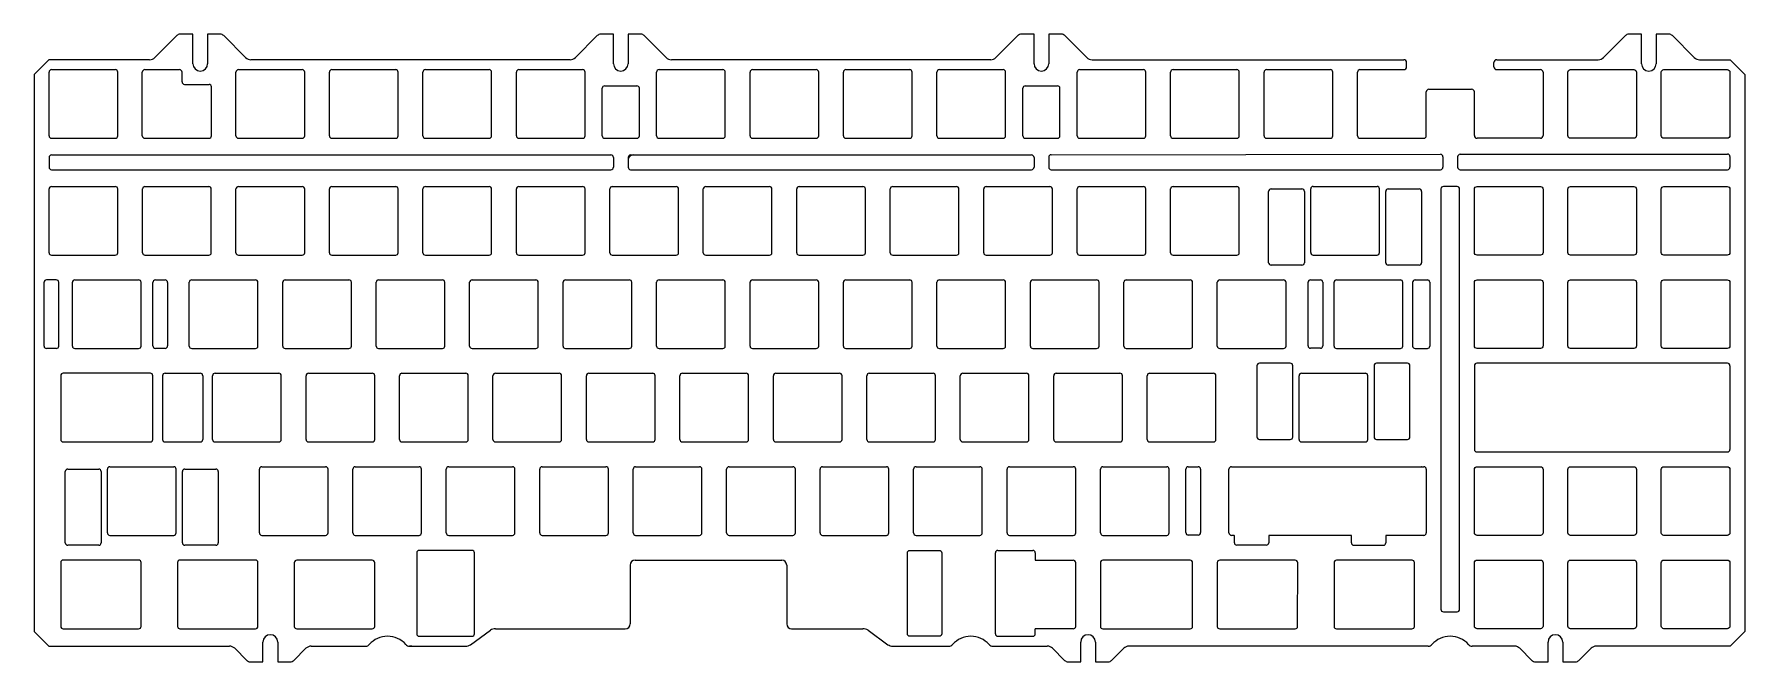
# Model space of a CAD drawing. Header units: inches. Extents: x 4 to 353, y 5 to 133.
import ezdxf

# ---------------------------------------------------------------- set-up
doc = ezdxf.new("R2010")
doc.units = ezdxf.units.IN
doc.header["$MEASUREMENT"] = 0
doc.layers.add('HOLE', color=10, linetype='Continuous')
doc.layers.add('최종보강', color=7, linetype='Continuous')

msp = doc.modelspace()

# ---------------------------------------------------------------- linework, layer by layer
for p, q in [((284.08, 125.96), (284.08, 126.88)), ((301.89, 125.96), (301.89, 126.88)), ((288.63, 121.41), (297.34, 121.41)), ((297.89, 65.05), (297.89, 47.95)), ((349.99, 65.05), (349.99, 47.95)), ((125.82, 24.4), (125.82, 12.4)), ((157.73, 24.4), (157.73, 12.4))]:
    msp.add_line(p, q)
at = {"color": 7}
for p, q in [((302.44, 125.41), (311.34, 125.41)), ((311.89, 124.86), (311.89, 111.96)), ((297.89, 111.96), (297.89, 120.86)), ((311.34, 111.41), (298.44, 111.41)), ((41.87, 43.46), (41.87, 28.92)), ((288.08, 43.95), (288.08, 30.95)), ((248.93, 30.45), (248.38, 30.45)), ((255.47, 28.45), (249.47, 28.45)), ((272.84, 28.94), (272.84, 30.45))]:
    msp.add_line(p, q, dxfattribs=at)
at = {"color": 7, "linetype": 'Continuous', "lineweight": 25}
for p, q in [((247.88, 30.95), (247.88, 43.95)), ((248.38, 44.45), (287.58, 44.45)), ((248.88, 30.45), (248.97, 30.45)), ((248.97, 28.95), (248.97, 30.45)), ((272.84, 30.45), (255.97, 30.45)), ((255.97, 30.45), (255.97, 28.95)), ((287.58, 30.45), (279.85, 30.45)), ((279.85, 30.45), (279.85, 28.94)), ((200.26, 10.38), (200.26, 26.88)), ((200.76, 27.38), (207.88, 27.38)), ((208.38, 26.88), (208.38, 25.38)), ((208.38, 25.38), (216.13, 25.38)), ((208.38, 10.38), (208.38, 11.38)), ((216.13, 11.38), (208.38, 11.38)), ((200.76, 9.88), (207.88, 9.88))]:
    msp.add_line(p, q, dxfattribs=at)
at = {"color": 7}
for points in [[(330.39, 125.41, -0.414214), (330.94, 124.86), (330.94, 111.96, -0.414214), (330.39, 111.41), (317.49, 111.41, -0.414214), (316.94, 111.96), (316.94, 124.86, -0.414214), (317.49, 125.41)], [(349.44, 125.41, -0.414214), (349.99, 124.86), (349.99, 111.96, -0.414214), (349.44, 111.41), (336.54, 111.41, -0.414214), (335.99, 111.96), (335.99, 124.86, -0.414214), (336.54, 125.41)], [(297.89, 101.03, -0.414214), (298.44, 101.58), (311.34, 101.58, -0.414214), (311.89, 101.03), (311.89, 88.13, -0.414214), (311.34, 87.58), (298.44, 87.58, -0.414214), (297.89, 88.13)], [(330.39, 101.58, -0.414214), (330.94, 101.03), (330.94, 88.13, -0.414214), (330.39, 87.58), (317.49, 87.58, -0.414214), (316.94, 88.13), (316.94, 101.03, -0.414214), (317.49, 101.58)], [(349.44, 101.58, -0.414214), (349.99, 101.03), (349.99, 88.13, -0.414214), (349.44, 87.58), (336.54, 87.58, -0.414214), (335.99, 88.13), (335.99, 101.03, -0.414214), (336.54, 101.58)], [(297.89, 82, -0.414214), (298.44, 82.55), (311.34, 82.55, -0.414214), (311.89, 82), (311.89, 69.1, -0.414214), (311.34, 68.55), (298.44, 68.55, -0.414214), (297.89, 69.1)], [(330.39, 82.55, -0.414214), (330.94, 82), (330.94, 69.1, -0.414214), (330.39, 68.55), (317.49, 68.55, -0.414214), (316.94, 69.1), (316.94, 82, -0.414214), (317.49, 82.55)], [(349.44, 82.55, -0.414214), (349.99, 82), (349.99, 69.1, -0.414214), (349.44, 68.55), (336.54, 68.55, -0.414214), (335.99, 69.1), (335.99, 82, -0.414214), (336.54, 82.55)], [(297.89, 43.9, -0.414214), (298.44, 44.45), (311.34, 44.45, -0.414214), (311.89, 43.9), (311.89, 31, -0.414214), (311.34, 30.45), (298.44, 30.45, -0.414214), (297.89, 31)], [(330.39, 44.45, -0.414214), (330.94, 43.9), (330.94, 31, -0.414214), (330.39, 30.45), (317.49, 30.45, -0.414214), (316.94, 31), (316.94, 43.9, -0.414214), (317.49, 44.45)], [(349.44, 44.45, -0.414214), (349.99, 43.9), (349.99, 31, -0.414214), (349.44, 30.45), (336.54, 30.45, -0.414214), (335.99, 31), (335.99, 43.9, -0.414214), (336.54, 44.45)], [(297.89, 24.87, -0.414214), (298.44, 25.42), (311.34, 25.42, -0.414214), (311.89, 24.87), (311.89, 11.97, -0.414214), (311.34, 11.42), (298.44, 11.42, -0.414214), (297.89, 11.97)], [(330.39, 25.42, -0.414214), (330.94, 24.87), (330.94, 11.97, -0.414214), (330.39, 11.42), (317.49, 11.42, -0.414214), (316.94, 11.97), (316.94, 24.87, -0.414214), (317.49, 25.42)], [(349.44, 25.42, -0.414214), (349.99, 24.87), (349.99, 11.97, -0.414214), (349.44, 11.42), (336.54, 11.42, -0.414214), (335.99, 11.97), (335.99, 24.87, -0.414214), (336.54, 25.42)]]:
    msp.add_lwpolyline(points, format="xyb", close=True, dxfattribs=at)
for centre, radius, start, end in [((283.53, 126.88), 0.55, 0, 90), ((283.53, 125.96), 0.55, 270, 0), ((302.44, 126.88), 0.55, 90, 180), ((302.44, 125.96), 0.55, 180, 270), ((288.63, 120.86), 0.55, 90, 180), ((297.34, 120.86), 0.55, 0, 90), ((298.39, 65.05), 0.5, 90, 180), ((349.49, 65.05), 0.5, 0, 90), ((298.39, 47.95), 0.5, 180, 270), ((349.49, 47.95), 0.5, 270, 0), ((126.82, 24.4), 1, 90, 180), ((156.73, 24.4), 1, 0, 90), ((124.82, 12.4), 1, 270, 0), ((158.73, 12.4), 1, 180, 270)]:
    msp.add_arc(centre, radius, start, end)
for centre, radius, start, end in [((311.34, 124.86), 0.55, 0, 90), ((298.44, 111.96), 0.55, 180, 270), ((311.34, 111.96), 0.55, 270, 0), ((41.37, 43.46), 0.5, 0, 90), ((287.58, 43.95), 0.5, 0, 89.9999), ((41.37, 28.92), 0.5, 270, 0), ((248.38, 30.95), 0.5, 180, 270), ((255.47, 28.95), 0.5, 270, 0), ((273.34, 28.94), 0.5, 180, 270), ((279.35, 28.94), 0.5, 270, 0), ((216.13, 24.88), 0.5, 359.9975, 90)]:
    msp.add_arc(centre, radius, start, end, dxfattribs=at)
at = {"color": 7, "linetype": 'Continuous', "lineweight": 25}
for centre, radius, start, end in [((248.38, 43.95), 0.5, 89.9999, 180), ((287.08, 43.45), 1, 89.4666, 90), ((200.76, 26.88), 0.5, 90, 180), ((207.88, 26.88), 0.5, 0, 90), ((200.76, 10.38), 0.5, 180, 270), ((207.88, 10.38), 0.5, 270, 0)]:
    msp.add_arc(centre, radius, start, end, dxfattribs=at)
at = {"color": 7, "lineweight": 25}
for centre, start, end in [((249.47, 28.95), 180, 270), ((287.58, 30.95), 270, 0)]:
    msp.add_arc(centre, 0.5, start, end, dxfattribs=at)
at = {"layer": 'Defpoints', "color": 7}
for p, q in [((36.69, 132.63), (34.1, 132.63)), ((36.69, 126.61), (36.69, 132.63)), ((42.27, 132.63), (39.69, 132.63)), ((39.69, 132.63), (39.69, 126.61)), ((122.41, 132.63), (119.83, 132.63)), ((122.41, 126.61), (122.41, 132.63)), ((128, 132.63), (125.41, 132.63)), ((125.41, 132.63), (125.41, 126.61)), ((208.14, 132.63), (205.55, 132.63)), ((208.14, 126.61), (208.14, 132.63)), ((213.72, 132.63), (211.14, 132.63)), ((211.14, 132.63), (211.14, 126.61)), ((331.96, 132.63), (329.38, 132.63)), ((331.96, 126.61), (331.96, 132.63)), ((337.55, 132.63), (334.96, 132.63)), ((334.96, 132.63), (334.96, 126.61)), ((33.4, 132.34), (28.93, 127.87)), ((47.45, 127.87), (42.98, 132.34)), ((119.12, 132.34), (114.65, 127.87)), ((133.17, 127.87), (128.71, 132.34)), ((204.85, 132.34), (200.38, 127.87)), ((214.43, 132.34), (218.9, 127.87)), ((324.2, 127.87), (328.67, 132.34)), ((338.26, 132.34), (342.72, 127.87)), ((7.35, 127.43), (4.35, 124.43)), ((27.87, 127.43), (7.35, 127.43)), ((113.59, 127.43), (48.51, 127.43)), ((199.32, 127.43), (134.23, 127.43)), ((219.96, 127.43), (283.53, 127.43)), ((302.44, 127.43), (323.14, 127.43)), ((343.78, 127.43), (350.01, 127.43)), ((350.01, 127.43), (353.01, 124.43)), ((4.35, 124.43), (4.35, 10.87)), ((7.38, 111.91), (7.38, 124.91)), ((7.88, 125.41), (20.88, 125.41)), ((21.38, 111.91), (21.38, 124.91)), ((26.38, 111.91), (26.38, 124.91)), ((26.88, 125.41), (33.98, 125.41)), ((34.48, 122.91), (34.48, 124.91)), ((34.98, 122.41), (39.98, 122.41)), ((45.48, 111.91), (45.48, 124.91)), ((45.98, 125.41), (58.98, 125.41)), ((59.48, 111.91), (59.48, 124.91)), ((64.53, 111.91), (64.53, 124.91)), ((65.03, 125.41), (78.03, 125.41)), ((78.53, 111.91), (78.53, 124.91)), ((83.58, 111.91), (83.58, 124.91)), ((84.08, 125.41), (97.08, 125.41)), ((97.58, 111.91), (97.58, 124.91)), ((102.63, 111.91), (102.63, 124.91)), ((103.13, 125.41), (116.13, 125.41)), ((116.63, 111.91), (116.63, 124.91)), ((120.63, 122.11), (127.2, 122.11)), ((131.2, 111.91), (131.2, 124.91)), ((131.7, 125.41), (144.7, 125.41)), ((145.2, 111.91), (145.2, 124.91)), ((150.25, 111.91), (150.25, 124.91)), ((150.75, 125.41), (163.75, 125.41)), ((164.25, 111.91), (164.25, 124.91)), ((169.3, 111.91), (169.3, 124.91)), ((169.8, 125.41), (182.8, 125.41)), ((183.3, 111.91), (183.3, 124.91)), ((188.35, 111.91), (188.35, 124.91)), ((188.85, 125.41), (201.85, 125.41)), ((202.35, 111.91), (202.35, 124.91)), ((206.36, 122.11), (212.92, 122.11)), ((216.93, 111.91), (216.93, 124.91)), ((217.43, 125.41), (230.43, 125.41)), ((230.93, 111.91), (230.93, 124.91)), ((235.98, 111.91), (235.98, 124.91)), ((236.48, 125.41), (249.48, 125.41)), ((249.98, 111.91), (249.98, 124.91)), ((255.03, 111.91), (255.03, 124.91)), ((255.53, 125.41), (268.53, 125.41)), ((269.03, 111.91), (269.03, 124.91)), ((274.08, 111.91), (274.08, 124.91)), ((274.58, 125.41), (283.53, 125.41)), ((353.01, 124.43), (353.01, 10.87)), ((40.48, 111.91), (40.48, 121.91)), ((120.13, 111.91), (120.13, 121.61)), ((127.7, 111.91), (127.7, 121.61)), ((205.86, 111.91), (205.86, 121.61)), ((213.42, 111.91), (213.42, 121.61)), ((288.08, 111.91), (288.08, 120.86)), ((7.88, 111.41), (20.88, 111.41)), ((26.88, 111.41), (39.98, 111.41)), ((45.98, 111.41), (58.98, 111.41)), ((65.03, 111.41), (78.03, 111.41)), ((84.08, 111.41), (97.08, 111.41)), ((103.13, 111.41), (116.13, 111.41)), ((120.63, 111.41), (127.2, 111.41)), ((131.7, 111.41), (144.7, 111.41)), ((150.75, 111.41), (163.75, 111.41)), ((169.8, 111.41), (182.8, 111.41)), ((188.85, 111.41), (201.85, 111.41)), ((206.36, 111.41), (212.92, 111.41)), ((211.64, 108.07), (290.99, 108.15)), ((217.43, 111.41), (230.43, 111.41)), ((236.48, 111.41), (249.48, 111.41)), ((255.53, 111.41), (268.53, 111.41)), ((274.58, 111.41), (287.58, 111.41)), ((294.99, 108.15), (349.49, 108.2)), ((7.38, 107.51), (7.38, 105.51)), ((7.88, 108.01), (121.91, 108.01)), ((7.88, 105.01), (121.91, 105.01)), ((122.41, 107.51), (122.41, 105.51)), ((125.41, 107.51), (125.41, 105.51)), ((125.91, 108.01), (207.64, 108.01)), ((125.91, 105.01), (207.64, 105.01)), ((208.14, 107.51), (208.14, 105.51)), ((211.14, 107.57), (211.14, 105.51)), ((211.64, 105.01), (290.99, 105.01)), ((291.49, 107.65), (291.49, 105.51)), ((294.49, 107.65), (294.49, 105.51)), ((294.99, 105.01), (349.49, 105.01)), ((349.99, 107.7), (349.99, 105.51)), ((7.88, 101.58), (20.88, 101.58)), ((26.93, 101.58), (39.93, 101.58)), ((45.98, 101.58), (58.98, 101.58)), ((65.03, 101.58), (78.03, 101.58)), ((84.08, 101.58), (97.08, 101.58)), ((103.13, 101.58), (116.13, 101.58)), ((122.18, 101.58), (135.18, 101.58)), ((141.23, 101.58), (154.23, 101.58)), ((160.28, 101.58), (173.28, 101.58)), ((179.33, 101.58), (192.33, 101.58)), ((198.38, 101.58), (211.38, 101.58)), ((217.43, 101.58), (230.43, 101.58)), ((236.48, 101.58), (249.48, 101.58)), ((265.05, 101.6), (278.05, 101.6)), ((294.39, 101.58), (291.58, 101.58)), ((7.38, 88.08), (7.38, 101.08)), ((21.38, 88.08), (21.38, 101.08)), ((26.43, 88.08), (26.43, 101.08)), ((40.43, 88.08), (40.43, 101.08)), ((45.48, 88.08), (45.48, 101.08)), ((59.48, 88.08), (59.48, 101.08)), ((64.53, 88.08), (64.53, 101.08)), ((78.53, 88.08), (78.53, 101.08)), ((83.58, 88.08), (83.58, 101.08)), ((97.58, 88.08), (97.58, 101.08)), ((102.63, 88.08), (102.63, 101.08)), ((116.63, 88.08), (116.63, 101.08)), ((121.68, 88.08), (121.68, 101.08)), ((135.68, 88.08), (135.68, 101.08)), ((140.73, 88.08), (140.73, 101.08)), ((154.73, 88.08), (154.73, 101.08)), ((159.78, 88.08), (159.78, 101.08)), ((173.78, 88.08), (173.78, 101.08)), ((178.83, 88.08), (178.83, 101.08)), ((192.83, 88.08), (192.83, 101.08)), ((197.88, 88.08), (197.88, 101.08)), ((211.88, 88.08), (211.88, 101.08)), ((216.93, 88.08), (216.93, 101.08)), ((230.93, 88.08), (230.93, 101.08)), ((235.98, 88.08), (235.98, 101.08)), ((249.98, 88.08), (249.98, 101.08)), ((264.55, 88.1), (264.55, 101.1)), ((278.55, 88.1), (278.55, 101.1)), ((291.08, 101.08), (291.08, 15.37)), ((294.89, 15.37), (294.89, 101.08)), ((7.88, 87.58), (20.88, 87.58)), ((26.93, 87.58), (39.93, 87.58)), ((45.98, 87.58), (58.98, 87.58)), ((65.03, 87.58), (78.03, 87.58)), ((84.08, 87.58), (97.08, 87.58)), ((103.13, 87.58), (116.13, 87.58)), ((122.18, 87.58), (135.18, 87.58)), ((141.23, 87.58), (154.23, 87.58)), ((160.28, 87.58), (173.28, 87.58)), ((179.33, 87.58), (192.33, 87.58)), ((198.38, 87.58), (211.38, 87.58)), ((217.43, 87.58), (230.43, 87.58)), ((236.48, 87.58), (249.48, 87.58)), ((265.05, 87.6), (278.05, 87.6)), ((6.35, 69.05), (6.35, 82.05)), ((8.85, 82.55), (6.85, 82.55)), ((9.35, 69.05), (9.35, 82.05)), ((12.14, 69.05), (12.14, 82.05)), ((12.64, 82.55), (25.64, 82.55)), ((26.14, 69.05), (26.14, 82.05)), ((28.54, 69.08), (28.54, 82.02)), ((29.04, 82.52), (31.04, 82.52)), ((31.54, 82.02), (31.54, 69.08)), ((35.95, 69.05), (35.95, 82.05)), ((36.45, 82.55), (49.45, 82.55)), ((49.95, 69.05), (49.95, 82.05)), ((55, 69.05), (55, 82.05)), ((55.5, 82.55), (68.5, 82.55)), ((69, 69.05), (69, 82.05)), ((74.05, 69.05), (74.05, 82.05)), ((74.55, 82.55), (87.55, 82.55)), ((88.05, 69.05), (88.05, 82.05)), ((93.1, 69.05), (93.1, 82.05)), ((93.6, 82.55), (106.6, 82.55)), ((107.1, 69.05), (107.1, 82.05)), ((112.15, 69.05), (112.15, 82.05)), ((112.65, 82.55), (125.65, 82.55)), ((126.15, 69.05), (126.15, 82.05)), ((131.2, 69.05), (131.2, 82.05)), ((131.7, 82.55), (144.7, 82.55)), ((145.2, 69.05), (145.2, 82.05)), ((150.25, 69.05), (150.25, 82.05)), ((150.75, 82.55), (163.75, 82.55)), ((164.25, 69.05), (164.25, 82.05)), ((169.3, 69.05), (169.3, 82.05)), ((169.8, 82.55), (182.8, 82.55)), ((183.3, 69.05), (183.3, 82.05)), ((188.35, 69.05), (188.35, 82.05)), ((188.85, 82.55), (201.85, 82.55)), ((202.35, 69.05), (202.35, 82.05)), ((207.4, 69.05), (207.4, 82.05)), ((207.9, 82.55), (220.9, 82.55)), ((221.4, 69.05), (221.4, 82.05)), ((226.45, 69.05), (226.45, 82.05)), ((226.95, 82.55), (239.95, 82.55)), ((240.45, 69.05), (240.45, 82.05)), ((245.5, 69.05), (245.5, 82.05)), ((246, 82.55), (259, 82.55)), ((259.5, 69.05), (259.5, 82.05)), ((264.01, 69.11), (264.01, 82.05)), ((264.51, 82.55), (266.51, 82.55)), ((267.01, 82.05), (267.01, 69.11)), ((269.31, 69.05), (269.31, 82.05)), ((269.81, 82.55), (282.81, 82.55)), ((283.31, 69.05), (283.31, 82.05)), ((285.31, 82.05), (285.31, 69.05)), ((285.81, 82.55), (288.31, 82.55)), ((288.81, 82.05), (288.81, 69.05)), ((8.85, 68.55), (6.85, 68.55)), ((12.64, 68.55), (25.64, 68.55)), ((31.04, 68.58), (29.04, 68.58)), ((36.45, 68.55), (49.45, 68.55)), ((55.5, 68.55), (68.5, 68.55)), ((74.55, 68.55), (87.55, 68.55)), ((93.6, 68.55), (106.6, 68.55)), ((112.65, 68.55), (125.65, 68.55)), ((131.7, 68.55), (144.7, 68.55)), ((150.75, 68.55), (163.75, 68.55)), ((169.8, 68.55), (182.8, 68.55)), ((188.85, 68.55), (201.85, 68.55)), ((207.9, 68.55), (220.9, 68.55)), ((226.95, 68.55), (239.95, 68.55)), ((246, 68.55), (259, 68.55)), ((266.51, 68.61), (264.51, 68.61)), ((269.81, 68.55), (282.81, 68.55)), ((285.81, 68.55), (288.31, 68.55)), ((9.76, 63), (9.76, 50)), ((28.02, 63.5), (10.26, 63.5)), ((28.52, 50), (28.52, 63)), ((30.52, 63), (30.52, 50)), ((31.02, 63.5), (38.21, 63.5)), ((38.71, 63), (38.71, 50)), ((40.71, 50), (40.71, 63)), ((41.21, 63.5), (54.21, 63.5)), ((54.71, 50), (54.71, 63)), ((59.76, 50), (59.76, 63)), ((60.26, 63.5), (73.26, 63.5)), ((73.76, 50), (73.76, 63)), ((78.81, 50), (78.81, 63)), ((79.31, 63.5), (92.31, 63.5)), ((92.81, 50), (92.81, 63)), ((97.86, 50), (97.86, 63)), ((98.36, 63.5), (111.36, 63.5)), ((111.86, 50), (111.86, 63)), ((116.91, 50), (116.91, 63)), ((117.41, 63.5), (130.41, 63.5)), ((130.91, 50), (130.91, 63)), ((135.96, 50), (135.96, 63)), ((136.46, 63.5), (149.46, 63.5)), ((149.96, 50), (149.96, 63)), ((155.01, 50), (155.01, 63)), ((155.51, 63.5), (168.51, 63.5)), ((169.01, 50), (169.01, 63)), ((174.06, 50), (174.06, 63)), ((174.56, 63.5), (187.56, 63.5)), ((188.06, 50), (188.06, 63)), ((193.11, 50), (193.11, 63)), ((193.61, 63.5), (206.61, 63.5)), ((207.11, 50), (207.11, 63)), ((212.16, 50), (212.16, 63)), ((212.66, 63.5), (225.66, 63.5)), ((226.16, 50), (226.16, 63)), ((231.21, 50), (231.21, 63)), ((231.71, 63.5), (244.71, 63.5)), ((245.21, 50), (245.21, 63)), ((262.17, 50), (262.17, 63)), ((262.67, 63.5), (275.67, 63.5)), ((276.17, 50), (276.17, 63)), ((349.49, 65.55), (298.39, 65.55)), ((10.26, 49.5), (28.02, 49.5)), ((31.02, 49.5), (38.21, 49.5)), ((41.21, 49.5), (54.21, 49.5)), ((60.26, 49.5), (73.26, 49.5)), ((79.31, 49.5), (92.31, 49.5)), ((98.36, 49.5), (111.36, 49.5)), ((117.41, 49.5), (130.41, 49.5)), ((136.46, 49.5), (149.46, 49.5)), ((155.51, 49.5), (168.51, 49.5)), ((174.56, 49.5), (187.56, 49.5)), ((193.61, 49.5), (206.61, 49.5)), ((212.66, 49.5), (225.66, 49.5)), ((231.71, 49.5), (244.71, 49.5)), ((262.67, 49.5), (275.67, 49.5)), ((298.39, 47.45), (349.49, 47.45)), ((19.28, 30.95), (19.28, 43.95)), ((19.78, 44.45), (32.78, 44.45)), ((33.28, 30.95), (33.28, 43.95)), ((50.24, 30.95), (50.24, 43.95)), ((50.74, 44.45), (63.74, 44.45)), ((64.24, 30.95), (64.24, 43.95)), ((69.29, 30.95), (69.29, 43.95)), ((69.79, 44.45), (82.79, 44.45)), ((83.29, 30.95), (83.29, 43.95)), ((88.34, 30.95), (88.34, 43.95)), ((88.84, 44.45), (101.84, 44.45)), ((102.34, 30.95), (102.34, 43.95)), ((107.39, 30.95), (107.39, 43.95)), ((107.89, 44.45), (120.89, 44.45)), ((121.39, 30.95), (121.39, 43.95)), ((126.44, 30.95), (126.44, 43.95)), ((126.94, 44.45), (139.94, 44.45)), ((140.44, 30.95), (140.44, 43.95)), ((145.49, 30.95), (145.49, 43.95)), ((145.99, 44.45), (158.99, 44.45)), ((159.49, 30.95), (159.49, 43.95)), ((164.54, 30.95), (164.54, 43.95)), ((165.04, 44.45), (178.04, 44.45)), ((178.54, 30.95), (178.54, 43.95)), ((183.59, 30.95), (183.59, 43.95)), ((184.09, 44.45), (197.09, 44.45)), ((197.59, 30.95), (197.59, 43.95)), ((202.64, 30.95), (202.64, 43.95)), ((203.14, 44.45), (216.14, 44.45)), ((216.64, 30.95), (216.64, 43.95)), ((221.69, 30.95), (221.69, 43.95)), ((222.19, 44.45), (235.19, 44.45)), ((235.69, 30.95), (235.69, 43.95)), ((239.09, 31.01), (239.09, 43.95)), ((239.59, 44.45), (241.59, 44.45)), ((242.09, 43.95), (242.09, 31.01)), ((19.78, 30.45), (32.78, 30.45)), ((50.74, 30.45), (63.74, 30.45)), ((69.79, 30.45), (82.79, 30.45)), ((88.84, 30.45), (101.84, 30.45)), ((107.89, 30.45), (120.89, 30.45)), ((126.94, 30.45), (139.94, 30.45)), ((145.99, 30.45), (158.99, 30.45)), ((165.04, 30.45), (178.04, 30.45)), ((184.09, 30.45), (197.09, 30.45)), ((203.14, 30.45), (216.14, 30.45)), ((222.19, 30.45), (235.19, 30.45)), ((241.59, 30.51), (239.59, 30.51)), ((273.34, 28.44), (279.35, 28.44)), ((9.75, 24.9), (9.75, 11.9)), ((25.63, 25.4), (10.25, 25.4)), ((26.13, 11.9), (26.13, 24.9)), ((33.56, 24.9), (33.56, 11.9)), ((49.44, 25.4), (34.06, 25.4)), ((49.94, 11.9), (49.94, 24.9)), ((57.37, 24.89), (57.37, 11.89)), ((73.25, 25.39), (57.87, 25.39)), ((73.75, 11.89), (73.75, 24.89)), ((126.82, 25.4), (156.73, 25.4)), ((216.63, 11.88), (216.63, 24.88)), ((221.68, 24.89), (221.68, 11.89)), ((239.95, 25.39), (222.18, 25.39)), ((240.45, 11.89), (240.45, 24.89)), ((245.49, 24.89), (245.49, 11.89)), ((261.38, 25.39), (245.99, 25.39)), ((261.87, 11.89), (261.88, 24.89)), ((269.3, 24.89), (269.3, 11.89)), ((285.19, 25.39), (269.8, 25.39)), ((285.68, 11.89), (285.69, 24.89)), ((291.58, 14.87), (294.39, 14.87)), ((4.35, 10.87), (7.35, 7.87)), ((10.25, 11.4), (25.63, 11.4)), ((34.06, 11.4), (49.44, 11.4)), ((57.87, 11.39), (73.25, 11.39)), ((82.31, 12.39), (82.31, 12.39)), ((93.29, 8.16), (97.34, 11.11)), ((98.37, 11.4), (124.82, 11.4)), ((158.73, 11.4), (173.27, 11.4)), ((174.3, 11.11), (178.35, 8.16)), ((222.18, 11.39), (239.95, 11.39)), ((245.99, 11.39), (261.37, 11.39)), ((269.8, 11.39), (285.18, 11.39)), ((353.01, 10.87), (350.01, 7.87)), ((7.35, 7.87), (44.15, 7.87)), ((45.22, 7.43), (47.68, 4.96)), ((50.98, 4.67), (50.98, 8.7)), ((53.98, 8.7), (53.98, 4.67)), ((57.27, 4.96), (59.74, 7.43)), ((60.8, 7.87), (71.91, 7.87)), ((81.31, 7.87), (80.85, 7.87)), ((80.85, 7.87), (92.26, 7.87)), ((179.38, 7.87), (190.79, 7.87)), ((199.73, 7.87), (210.84, 7.87)), ((211.9, 7.43), (214.37, 4.96)), ((217.66, 4.67), (217.66, 8.7)), ((220.66, 8.7), (220.66, 4.67)), ((223.96, 4.96), (226.42, 7.43)), ((288.51, 7.87), (227.48, 7.87)), ((306.09, 7.87), (297.45, 7.87)), ((307.15, 7.43), (309.62, 4.96)), ((312.91, 4.67), (312.91, 8.7)), ((315.91, 8.7), (315.91, 4.67)), ((319.21, 4.96), (321.67, 7.43)), ((350.01, 7.87), (322.73, 7.87)), ((48.39, 4.67), (50.98, 4.67)), ((53.98, 4.67), (56.56, 4.67)), ((215.08, 4.67), (217.66, 4.67)), ((220.66, 4.67), (223.25, 4.67)), ((310.33, 4.67), (312.91, 4.67)), ((315.91, 4.67), (318.5, 4.67))]:
    msp.add_line(p, q, dxfattribs=at)
for centre, radius, start, end in [((34.1, 131.63), 1, 90, 135), ((42.27, 131.63), 1, 45, 90), ((119.83, 131.63), 1, 90, 135), ((128, 131.63), 1, 45, 90), ((205.55, 131.63), 1, 90, 135), ((213.72, 131.63), 1, 45, 90), ((329.38, 131.63), 1, 90, 135), ((337.55, 131.63), 1, 45, 90), ((27.87, 128.93), 1.5, 270, 315), ((38.19, 126.61), 1.5, 180, 0), ((48.51, 128.93), 1.5, 225, 270), ((113.59, 128.93), 1.5, 270, 315), ((123.91, 126.61), 1.5, 180, 0), ((134.23, 128.93), 1.5, 225, 270), ((199.32, 128.93), 1.5, 270, 315), ((209.64, 126.61), 1.5, 180, 0), ((219.96, 128.93), 1.5, 225, 270), ((323.14, 128.93), 1.5, 270, 315), ((333.46, 126.61), 1.5, 180, 0), ((343.78, 128.93), 1.5, 225, 270), ((7.88, 124.91), 0.5, 90, 180), ((20.88, 124.91), 0.5, 0, 90), ((26.88, 124.91), 0.5, 90, 180), ((33.98, 124.91), 0.5, 0, 90), ((34.98, 122.91), 0.5, 180, 270), ((39.98, 121.91), 0.5, 0, 90), ((45.98, 124.91), 0.5, 90, 180), ((58.98, 124.91), 0.5, 0, 90), ((65.03, 124.91), 0.5, 90, 180), ((78.03, 124.91), 0.5, 0, 90), ((84.08, 124.91), 0.5, 90, 180), ((97.08, 124.91), 0.5, 0, 90), ((103.13, 124.91), 0.5, 90, 180), ((116.13, 124.91), 0.5, 0, 90), ((120.63, 121.61), 0.5, 90, 180), ((127.2, 121.61), 0.5, 0, 90), ((131.7, 124.91), 0.5, 90, 180), ((144.7, 124.91), 0.5, 0, 90), ((150.75, 124.91), 0.5, 90, 180), ((163.75, 124.91), 0.5, 0, 90), ((169.8, 124.91), 0.5, 90, 180), ((182.8, 124.91), 0.5, 0, 90), ((188.85, 124.91), 0.5, 90, 180), ((201.85, 124.91), 0.5, 0, 90), ((206.36, 121.61), 0.5, 90, 180), ((212.92, 121.61), 0.5, 0, 90), ((217.43, 124.91), 0.5, 90, 180), ((230.43, 124.91), 0.5, 0, 90), ((236.48, 124.91), 0.5, 90, 180), ((249.48, 124.91), 0.5, 0, 90), ((255.53, 124.91), 0.5, 90, 180), ((268.53, 124.91), 0.5, 0, 90), ((274.58, 124.91), 0.5, 90, 180), ((7.88, 111.91), 0.5, 180, 270), ((20.88, 111.91), 0.5, 270, 0), ((26.88, 111.91), 0.5, 180, 270), ((39.98, 111.91), 0.5, 270, 0), ((45.98, 111.91), 0.5, 180, 270), ((58.98, 111.91), 0.5, 270, 0), ((65.03, 111.91), 0.5, 180, 270), ((78.03, 111.91), 0.5, 270, 0), ((84.08, 111.91), 0.5, 180, 270), ((97.08, 111.91), 0.5, 270, 0), ((103.13, 111.91), 0.5, 180, 270), ((116.13, 111.91), 0.5, 270, 0), ((120.63, 111.91), 0.5, 180, 270), ((127.2, 111.91), 0.5, 270, 0), ((131.7, 111.91), 0.5, 180, 270), ((144.7, 111.91), 0.5, 270, 0), ((150.75, 111.91), 0.5, 180, 270), ((163.75, 111.91), 0.5, 270, 0), ((169.8, 111.91), 0.5, 180, 270), ((182.8, 111.91), 0.5, 270, 0), ((188.85, 111.91), 0.5, 180, 270), ((201.85, 111.91), 0.5, 270, 0), ((206.36, 111.91), 0.5, 180, 270), ((212.92, 111.91), 0.5, 270, 0), ((217.43, 111.91), 0.5, 180, 270), ((230.43, 111.91), 0.5, 270, 0), ((236.48, 111.91), 0.5, 180, 270), ((249.48, 111.91), 0.5, 270, 0), ((255.53, 111.91), 0.5, 180, 270), ((268.53, 111.91), 0.5, 270, 0), ((274.58, 111.91), 0.5, 180, 270), ((287.58, 111.91), 0.5, 270, 0), ((290.99, 107.65), 0.5, 360, 90.0542), ((294.99, 107.65), 0.5, 90.0542, 180), ((349.49, 107.7), 0.5, 0, 90.0542), ((7.88, 107.51), 0.5, 90, 180), ((7.88, 105.51), 0.5, 180, 270), ((121.91, 107.51), 0.5, 0, 90), ((121.91, 105.51), 0.5, 270, 0), ((125.91, 107.51), 0.5, 90, 180), ((126.41, 107.01), 1, 90, 180), ((125.91, 105.51), 0.5, 180, 270), ((207.64, 107.51), 0.5, 0, 90), ((207.64, 105.51), 0.5, 270, 0), ((211.64, 107.57), 0.5, 90.0542, 180), ((211.64, 105.51), 0.5, 180, 270), ((290.99, 105.51), 0.5, 270, 360), ((294.99, 105.51), 0.5, 180, 270), ((349.49, 105.51), 0.5, 270, 0), ((7.88, 101.08), 0.5, 90, 180), ((20.88, 101.08), 0.5, 0, 90), ((26.93, 101.08), 0.5, 90, 180), ((39.93, 101.08), 0.5, 0, 90), ((45.98, 101.08), 0.5, 90, 180), ((58.98, 101.08), 0.5, 0, 90), ((65.03, 101.08), 0.5, 90, 180), ((78.03, 101.08), 0.5, 0, 90), ((84.08, 101.08), 0.5, 90, 180), ((97.08, 101.08), 0.5, 0, 90), ((103.13, 101.08), 0.5, 90, 180), ((116.13, 101.08), 0.5, 0, 90), ((122.18, 101.08), 0.5, 90, 180), ((135.18, 101.08), 0.5, 0, 90), ((141.23, 101.08), 0.5, 90, 180), ((154.23, 101.08), 0.5, 0, 90), ((160.28, 101.08), 0.5, 90, 180), ((173.28, 101.08), 0.5, 0, 90), ((179.33, 101.08), 0.5, 90, 180), ((192.33, 101.08), 0.5, 0, 90), ((198.38, 101.08), 0.5, 90, 180), ((211.38, 101.08), 0.5, 0, 90), ((217.43, 101.08), 0.5, 90, 180), ((230.43, 101.08), 0.5, 0, 90), ((236.48, 101.08), 0.5, 90, 180), ((249.48, 101.08), 0.5, 0, 90), ((265.05, 101.1), 0.5, 90, 180), ((278.05, 101.1), 0.5, 0, 90), ((291.58, 101.08), 0.5, 90, 180), ((294.39, 101.08), 0.5, 0, 90), ((7.88, 88.08), 0.5, 180, 270), ((20.88, 88.08), 0.5, 270, 0), ((26.93, 88.08), 0.5, 180, 270), ((39.93, 88.08), 0.5, 270, 0), ((45.98, 88.08), 0.5, 180, 270), ((58.98, 88.08), 0.5, 270, 0), ((65.03, 88.08), 0.5, 180, 270), ((78.03, 88.08), 0.5, 270, 0), ((84.08, 88.08), 0.5, 180, 270), ((97.08, 88.08), 0.5, 270, 0), ((103.13, 88.08), 0.5, 180, 270), ((116.13, 88.08), 0.5, 270, 0), ((122.18, 88.08), 0.5, 180, 270), ((135.18, 88.08), 0.5, 270, 0), ((141.23, 88.08), 0.5, 180, 270), ((154.23, 88.08), 0.5, 270, 0), ((160.28, 88.08), 0.5, 180, 270), ((173.28, 88.08), 0.5, 270, 0), ((179.33, 88.08), 0.5, 180, 270), ((192.33, 88.08), 0.5, 270, 0), ((198.38, 88.08), 0.5, 180, 270), ((211.38, 88.08), 0.5, 270, 0), ((217.43, 88.08), 0.5, 180, 270), ((230.43, 88.08), 0.5, 270, 0), ((236.48, 88.08), 0.5, 180, 270), ((249.48, 88.08), 0.5, 270, 0), ((265.05, 88.1), 0.5, 180, 270), ((278.05, 88.1), 0.5, 270, 0), ((6.85, 82.05), 0.5, 90, 180), ((8.85, 82.05), 0.5, 0, 90), ((12.64, 82.05), 0.5, 90, 180), ((25.64, 82.05), 0.5, 0, 90), ((29.04, 82.02), 0.5, 90, 180), ((31.04, 82.02), 0.5, 360, 90), ((36.45, 82.05), 0.5, 90, 180), ((49.45, 82.05), 0.5, 0, 90), ((55.5, 82.05), 0.5, 90, 180), ((68.5, 82.05), 0.5, 0, 90), ((74.55, 82.05), 0.5, 90, 180), ((87.55, 82.05), 0.5, 0, 90), ((93.6, 82.05), 0.5, 90, 180), ((106.6, 82.05), 0.5, 0, 90), ((112.65, 82.05), 0.5, 90, 180), ((125.65, 82.05), 0.5, 0, 90), ((131.7, 82.05), 0.5, 90, 180), ((144.7, 82.05), 0.5, 0, 90), ((150.75, 82.05), 0.5, 90, 180), ((163.75, 82.05), 0.5, 0, 90), ((169.8, 82.05), 0.5, 90, 180), ((182.8, 82.05), 0.5, 0, 90), ((188.85, 82.05), 0.5, 90, 180), ((201.85, 82.05), 0.5, 0, 90), ((207.9, 82.05), 0.5, 90, 180), ((220.9, 82.05), 0.5, 0, 90), ((226.95, 82.05), 0.5, 90, 180), ((239.95, 82.05), 0.5, 0, 90), ((246, 82.05), 0.5, 90, 180), ((259, 82.05), 0.5, 0, 90), ((264.51, 82.05), 0.5, 90, 180), ((266.51, 82.05), 0.5, 360, 90), ((269.81, 82.05), 0.5, 90, 180), ((282.81, 82.05), 0.5, 0, 90), ((285.81, 82.05), 0.5, 90, 180), ((288.31, 82.05), 0.5, 0, 90), ((6.85, 69.05), 0.5, 180, 270), ((8.85, 69.05), 0.5, 270, 0), ((12.64, 69.05), 0.5, 180, 270), ((25.64, 69.05), 0.5, 270, 0), ((29.04, 69.08), 0.5, 180, 270), ((31.04, 69.08), 0.5, 270, 360), ((36.45, 69.05), 0.5, 180, 270), ((49.45, 69.05), 0.5, 270, 0), ((55.5, 69.05), 0.5, 180, 270), ((68.5, 69.05), 0.5, 270, 0), ((74.55, 69.05), 0.5, 180, 270), ((87.55, 69.05), 0.5, 270, 0), ((93.6, 69.05), 0.5, 180, 270), ((106.6, 69.05), 0.5, 270, 0), ((112.65, 69.05), 0.5, 180, 270), ((125.65, 69.05), 0.5, 270, 0), ((131.7, 69.05), 0.5, 180, 270), ((144.7, 69.05), 0.5, 270, 0), ((150.75, 69.05), 0.5, 180, 270), ((163.75, 69.05), 0.5, 270, 0), ((169.8, 69.05), 0.5, 180, 270), ((182.8, 69.05), 0.5, 270, 0), ((188.85, 69.05), 0.5, 180, 270), ((201.85, 69.05), 0.5, 270, 0), ((207.9, 69.05), 0.5, 180, 270), ((220.9, 69.05), 0.5, 270, 0), ((226.95, 69.05), 0.5, 180, 270), ((239.95, 69.05), 0.5, 270, 0), ((246, 69.05), 0.5, 180, 270), ((259, 69.05), 0.5, 270, 0), ((264.51, 69.11), 0.5, 180, 270), ((266.51, 69.11), 0.5, 270, 360), ((269.81, 69.05), 0.5, 180, 270), ((282.81, 69.05), 0.5, 270, 0), ((285.81, 69.05), 0.5, 180, 270), ((288.31, 69.05), 0.5, 270, 0), ((10.26, 63), 0.5, 90, 180), ((28.02, 63), 0.5, 0, 90), ((31.02, 63), 0.5, 90, 180), ((38.21, 63), 0.5, 0, 90), ((41.21, 63), 0.5, 90, 180), ((54.21, 63), 0.5, 0, 90), ((60.26, 63), 0.5, 90, 180), ((73.26, 63), 0.5, 0, 90), ((79.31, 63), 0.5, 90, 180), ((92.31, 63), 0.5, 0, 90), ((98.36, 63), 0.5, 90, 180), ((111.36, 63), 0.5, 0, 90), ((117.41, 63), 0.5, 90, 180), ((130.41, 63), 0.5, 0, 90), ((136.46, 63), 0.5, 90, 180), ((149.46, 63), 0.5, 0, 90), ((155.51, 63), 0.5, 90, 180), ((168.51, 63), 0.5, 0, 90), ((174.56, 63), 0.5, 90, 180), ((187.56, 63), 0.5, 0, 90), ((193.61, 63), 0.5, 90, 180), ((206.61, 63), 0.5, 0, 90), ((212.66, 63), 0.5, 90, 180), ((225.66, 63), 0.5, 0, 90), ((231.71, 63), 0.5, 90, 180), ((244.71, 63), 0.5, 0, 90), ((262.67, 63), 0.5, 90, 180), ((275.67, 63), 0.5, 0, 90), ((10.26, 50), 0.5, 180, 270), ((28.02, 50), 0.5, 270, 0), ((31.02, 50), 0.5, 180, 270), ((38.21, 50), 0.5, 270, 0), ((41.21, 50), 0.5, 180, 270), ((54.21, 50), 0.5, 270, 0), ((60.26, 50), 0.5, 180, 270), ((73.26, 50), 0.5, 270, 0), ((79.31, 50), 0.5, 180, 270), ((92.31, 50), 0.5, 270, 0), ((98.36, 50), 0.5, 180, 270), ((111.36, 50), 0.5, 270, 0), ((117.41, 50), 0.5, 180, 270), ((130.41, 50), 0.5, 270, 0), ((136.46, 50), 0.5, 180, 270), ((149.46, 50), 0.5, 270, 0), ((155.51, 50), 0.5, 180, 270), ((168.51, 50), 0.5, 270, 0), ((174.56, 50), 0.5, 180, 270), ((187.56, 50), 0.5, 270, 0), ((193.61, 50), 0.5, 180, 270), ((206.61, 50), 0.5, 270, 0), ((212.66, 50), 0.5, 180, 270), ((225.66, 50), 0.5, 270, 0), ((231.71, 50), 0.5, 180, 270), ((244.71, 50), 0.5, 270, 0), ((262.67, 50), 0.5, 180, 270), ((275.67, 50), 0.5, 270, 0), ((19.78, 43.95), 0.5, 90, 180), ((32.78, 43.95), 0.5, 0, 90), ((50.74, 43.95), 0.5, 90, 180), ((63.74, 43.95), 0.5, 0, 90), ((69.79, 43.95), 0.5, 90, 180), ((82.79, 43.95), 0.5, 0, 90), ((88.84, 43.95), 0.5, 90, 180), ((101.84, 43.95), 0.5, 0, 90), ((107.89, 43.95), 0.5, 90, 180), ((120.89, 43.95), 0.5, 0, 90), ((126.94, 43.95), 0.5, 90, 180), ((139.94, 43.95), 0.5, 0, 90), ((145.99, 43.95), 0.5, 90, 180), ((158.99, 43.95), 0.5, 0, 90), ((165.04, 43.95), 0.5, 90, 180), ((178.04, 43.95), 0.5, 0, 90), ((184.09, 43.95), 0.5, 90, 180), ((197.09, 43.95), 0.5, 0, 90), ((203.14, 43.95), 0.5, 90, 180), ((216.14, 43.95), 0.5, 0, 90), ((222.19, 43.95), 0.5, 90, 180), ((235.19, 43.95), 0.5, 0, 90), ((239.59, 43.95), 0.5, 90, 180), ((241.59, 43.95), 0.5, 360, 90), ((19.78, 30.95), 0.5, 180, 270), ((32.78, 30.95), 0.5, 270, 0), ((50.74, 30.95), 0.5, 180, 270), ((63.74, 30.95), 0.5, 270, 0), ((69.79, 30.95), 0.5, 180, 270), ((82.79, 30.95), 0.5, 270, 0), ((88.84, 30.95), 0.5, 180, 270), ((101.84, 30.95), 0.5, 270, 0), ((107.89, 30.95), 0.5, 180, 270), ((120.89, 30.95), 0.5, 270, 0), ((126.94, 30.95), 0.5, 180, 270), ((139.94, 30.95), 0.5, 270, 0), ((145.99, 30.95), 0.5, 180, 270), ((158.99, 30.95), 0.5, 270, 0), ((165.04, 30.95), 0.5, 180, 270), ((178.04, 30.95), 0.5, 270, 0), ((184.09, 30.95), 0.5, 180, 270), ((197.09, 30.95), 0.5, 270, 0), ((203.14, 30.95), 0.5, 180, 270), ((216.14, 30.95), 0.5, 270, 0), ((222.19, 30.95), 0.5, 180, 270), ((235.19, 30.95), 0.5, 270, 0), ((239.59, 31.01), 0.5, 180, 270), ((241.59, 31.01), 0.5, 270, 360), ((10.25, 24.9), 0.5, 89.9975, 179.9975), ((25.63, 24.9), 0.5, 359.9975, 89.9975), ((34.06, 24.9), 0.5, 89.9975, 179.9975), ((49.44, 24.9), 0.5, 359.9975, 89.9975), ((57.87, 24.89), 0.5, 89.9975, 179.9975), ((73.25, 24.89), 0.5, 359.9975, 89.9975), ((222.18, 24.89), 0.5, 89.9975, 179.9975), ((222.18, 24.89), 0.5, 89.9975, 179.9975), ((239.95, 24.89), 0.5, 359.9975, 89.9975), ((245.99, 24.89), 0.5, 89.9975, 179.9975), ((261.38, 24.89), 0.5, 359.9975, 89.9975), ((269.8, 24.89), 0.5, 89.9975, 179.9975), ((285.19, 24.89), 0.5, 359.9975, 89.9975), ((291.58, 15.37), 0.5, 180, 270), ((294.39, 15.37), 0.5, 270, 0), ((10.25, 11.9), 0.5, 179.9975, 269.9975), ((25.63, 11.9), 0.5, 269.9975, 359.9975), ((34.06, 11.9), 0.5, 179.9975, 269.9975), ((49.44, 11.9), 0.5, 269.9975, 359.9975), ((57.87, 11.89), 0.5, 179.9975, 269.9975), ((73.25, 11.89), 0.5, 269.9975, 359.9975), ((98.37, 9.4), 2, 90, 121.1739), ((173.27, 9.4), 2, 58.8261, 90), ((216.13, 11.89), 0.5, 269.9975, 359.9975), ((222.18, 11.89), 0.5, 179.9975, 269.9975), ((239.95, 11.89), 0.5, 269.9975, 359.9975), ((245.99, 11.89), 0.5, 179.9975, 269.9975), ((261.37, 11.89), 0.5, 269.9975, 359.9975), ((269.8, 11.89), 0.5, 179.9975, 269.9975), ((285.18, 11.89), 0.5, 269.9975, 359.9975), ((44.15, 6.37), 1.5, 45, 90), ((52.48, 8.7), 1.5, 0, 180), ((60.8, 6.37), 1.5, 90, 135), ((71.91, 8.87), 1, 270, 318.1897), ((76.38, 4.87), 5, 41.8103, 138.1897), ((80.85, 8.87), 1, 221.8103, 270), ((80.85, 8.87), 1, 221.8103, 270), ((92.26, 9.87), 2, 270, 301.1739), ((179.38, 9.87), 2, 238.8261, 270), ((190.79, 8.87), 1, 270, 318.1897), ((195.26, 4.87), 5, 41.8103, 138.1897), ((199.73, 8.87), 1, 221.8103, 270), ((210.84, 6.37), 1.5, 45, 90), ((210.84, 6.37), 1.5, 45, 90), ((219.16, 8.7), 1.5, 0, 180), ((227.48, 6.37), 1.5, 90, 135), ((288.51, 8.87), 1, 270, 318.1897), ((292.98, 4.87), 5, 41.8103, 138.1897), ((297.45, 8.87), 1, 221.8103, 270), ((306.09, 6.37), 1.5, 45, 90), ((314.41, 8.7), 1.5, 0, 180), ((322.73, 6.37), 1.5, 90, 135), ((48.39, 5.67), 1, 225, 270), ((56.56, 5.67), 1, 270, 315), ((215.08, 5.67), 1, 225, 270), ((223.25, 5.67), 1, 270, 315), ((310.33, 5.67), 1, 225, 270), ((318.5, 5.67), 1, 270, 315)]:
    msp.add_arc(centre, radius, start, end, dxfattribs=at)
at = {"layer": 'HOLE', "color": 7}
for p, q in [((255.96, 86.05), (255.96, 100.59)), ((256.46, 101.09), (262.76, 101.09)), ((263.26, 100.59), (263.26, 86.05)), ((279.84, 86.05), (279.84, 100.59)), ((280.34, 101.09), (286.64, 101.09)), ((287.14, 100.59), (287.14, 86.05)), ((262.76, 85.55), (256.46, 85.55)), ((286.64, 85.55), (280.34, 85.55)), ((253.58, 65.04), (253.58, 50.5)), ((260.38, 65.54), (254.08, 65.54)), ((260.88, 50.5), (260.88, 65.04)), ((277.46, 65.04), (277.46, 50.5)), ((284.26, 65.54), (277.96, 65.54)), ((284.76, 50.5), (284.76, 65.04)), ((254.08, 50), (260.38, 50)), ((277.96, 50), (284.26, 50)), ((10.69, 28.92), (10.69, 43.46)), ((11.19, 43.96), (17.49, 43.96)), ((17.99, 43.46), (17.99, 28.92)), ((34.57, 28.92), (34.57, 43.46)), ((35.07, 43.96), (41.37, 43.96)), ((17.49, 28.42), (11.19, 28.42)), ((41.37, 28.42), (35.07, 28.42))]:
    msp.add_line(p, q, dxfattribs=at)
for centre, start, end in [((256.46, 100.59), 90, 180), ((262.76, 100.59), 360, 90), ((280.34, 100.59), 90, 180), ((286.64, 100.59), 360, 90), ((256.46, 86.05), 180, 270), ((262.76, 86.05), 270, 360), ((280.34, 86.05), 180, 270), ((286.64, 86.05), 270, 360), ((254.08, 65.04), 90, 180), ((260.38, 65.04), 0, 90), ((277.96, 65.04), 90, 180), ((284.26, 65.04), 0, 90), ((254.08, 50.5), 180, 270), ((260.38, 50.5), 270, 0), ((277.96, 50.5), 180, 270), ((284.26, 50.5), 270, 0), ((11.19, 43.46), 90, 180), ((17.49, 43.46), 360, 90), ((35.07, 43.46), 90, 180), ((11.19, 28.92), 180, 270), ((17.49, 28.92), 270, 360), ((35.07, 28.92), 180, 270)]:
    msp.add_arc(centre, 0.5, start, end, dxfattribs=at)
at = {"layer": '최종보강', "color": 7}
for points in [[(82.31, 26.89), (82.31, 10.38, 0.414214), (82.81, 9.88), (93.58, 9.88, 0.414214), (94.08, 10.38), (94.08, 26.89, 0.414201), (93.58, 27.39), (82.81, 27.39, 0.414226)], [(189.33, 26.89), (189.33, 10.38, -0.414214), (188.83, 9.88), (182.83, 9.88, -0.414214), (182.33, 10.38), (182.33, 26.89, -0.414226), (182.83, 27.39), (188.83, 27.39, -0.414201)]]:
    msp.add_lwpolyline(points, format="xyb", close=True, dxfattribs=at)

doc.saveas('drawing.dxf')
